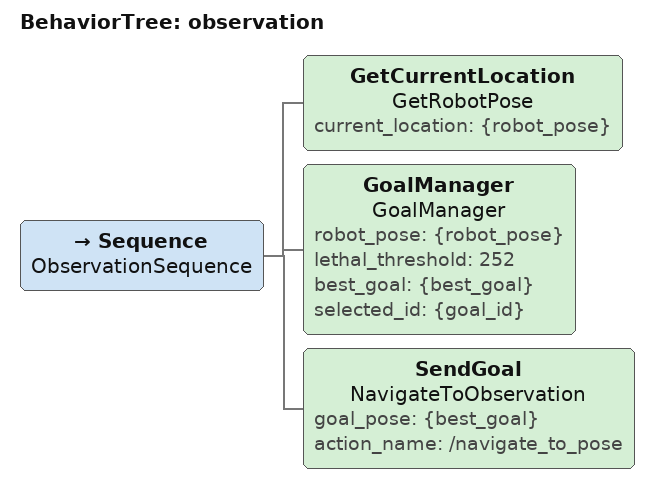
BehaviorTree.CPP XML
<?xml version="1.0" encoding="UTF-8"?>
<root BTCPP_format="4"
      main_tree_to_execute="observation">
  <BehaviorTree ID="observation">
    <Sequence name="ObservationSequence">
      <!-- Get robot current location -->
      <GetCurrentLocation name="GetRobotPose"
                          current_location="{robot_pose}"/>

      <!-- Select best observation goal -->
      <GoalManager name="GoalManager"
                   robot_pose="{robot_pose}"
                   lethal_threshold="252"
                   best_goal="{best_goal}"
                   selected_id="{goal_id}"/>

      <!-- Send navigation goal -->
      <SendGoal name="NavigateToObservation"
                goal_pose="{best_goal}"
                action_name="/navigate_to_pose"/>
    </Sequence>
  </BehaviorTree>

</root>
